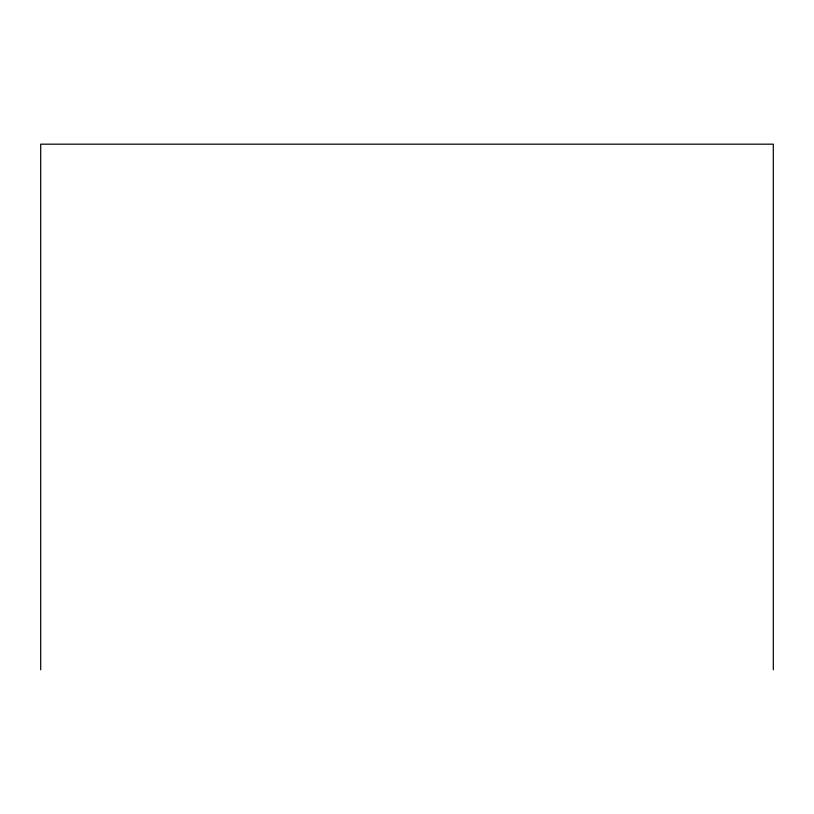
<?xml version="1.0" encoding="UTF-8"?>
<svg xmlns="http://www.w3.org/2000/svg" width="814" height="814" viewBox="0 0 814 814"><rect width="100%" height="100%" fill="white"/><g stroke="black" fill="none" stroke-linecap="round" stroke-linejoin="round"><path stroke-width="1.22" d="M773.3 669.82L773.3 144.18L40.7 144.18L40.7 669.82"/></g></svg>
